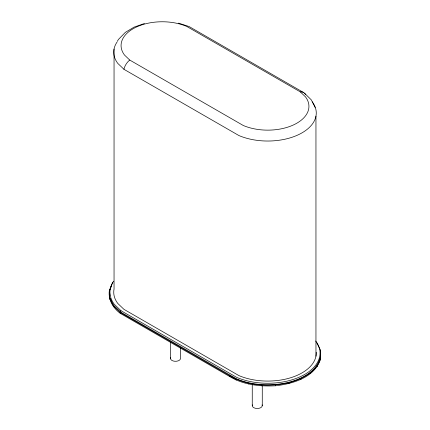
<?xml version="1.0" encoding="UTF-8"?>
<svg xmlns="http://www.w3.org/2000/svg" width="430" height="430" viewBox="0 0 430 430"><rect width="100%" height="100%" fill="white"/><g stroke="black" fill="none" stroke-linecap="round" stroke-linejoin="round"><path stroke-width="0.64" d="M316.835 342.893L320.377 350.004L320.635 358.846C314.787 377.545 293.088 383.727 275.662 385.78C259.887 386.602 243.17 384.893 229.486 376.411L120.239 313.341C112.956 307.971 107.984 299.543 109.365 290.293L112.714 282.51L112.714 283.327M109.623 290.513L110.397 288.718M110.913 287.519L111.687 285.724M229.486 376.411L229.486 375.594C247.191 386.188 269.239 387.005 289.014 382.743C302.059 379.061 316.679 372.181 320.635 358.029M117.336 41.258L118.465 39.42L125.334 32.374L134.063 27.138L144.469 23.494M120.964 312.196L114.16 305.762A52.46 30.288 0 0 1 110.376 298.167M178.525 23.134L189.125 26.558L303.473 92.455M129.715 60.039L243.283 125.495A41.183 23.774 0 0 0 293.411 124.963A41.183 23.774 0 0 0 305.499 96.868L300.285 91.869L186.717 26.413A41.183 23.774 0 0 0 136.589 26.945A41.183 23.774 0 0 0 124.501 55.04L129.715 60.039A11.486 7.391 -53.6 0 0 123.931 69.3L238.924 135.552A48.515 28.009 0 0 0 297.985 134.929A48.515 28.009 0 0 0 312.223 101.829M113.568 281.198A52.304 30.197 0 0 0 114.305 304.306L120.964 310.691L236.672 377.357A52.304 30.197 0 0 0 300.344 376.685A52.304 30.197 0 0 0 315.695 341.006M109.365 290.293L109.623 298.312L113.461 306.02L120.239 312.524L235.914 379.303M304.472 93.159L311.309 99.889L315.142 107.441M123.947 69.294L117.777 63.382A48.515 28.009 0 0 1 117.1 41.952M320.635 358.846L320.377 350.004M317.286 365.812L317.286 366.629M315.953 116.17L315.953 356.217M310.557 372.832L310.557 373.648M300.914 378.604L300.914 379.421M289.014 382.743L289.014 383.56M275.662 384.963L275.662 385.78M262.268 385.586L262.268 405.608M261.768 385.108L261.768 385.925M252.254 384.248L252.254 405.608M248.287 383.173L248.287 383.99M236.129 379.292L236.129 380.109M180.509 347.725L180.509 358.405A5.01 2.892 0 0 1 174.849 361.275A5.01 2.892 0 0 1 170.667 357.658M170.495 342.387L170.495 358.405M120.319 312.567L120.319 313.384M120.239 312.524L120.239 313.341M114.047 49.047L114.047 289.094A48.515 28.009 0 0 0 117.777 303.429L123.947 309.342L238.924 375.6A48.515 28.009 0 0 0 290.255 377.879A48.515 28.009 0 0 0 316.238 352.218M113.461 306.02L113.461 306.843M109.623 298.312L109.623 299.129M300.28 91.88A11.486 7.391 -53.6 0 1 305.596 94.654M319.877 357.894A52.46 30.288 0 0 1 236.581 378.857L120.841 312.169A1.043 0.672 -53.6 0 1 120.964 310.691M109.892 295.544A52.46 30.288 0 0 1 109.79 293.556M262.096 404.861A5.01 2.892 0 0 1 257.258 408.5A5.01 2.892 0 0 1 252.421 404.861"/></g></svg>
